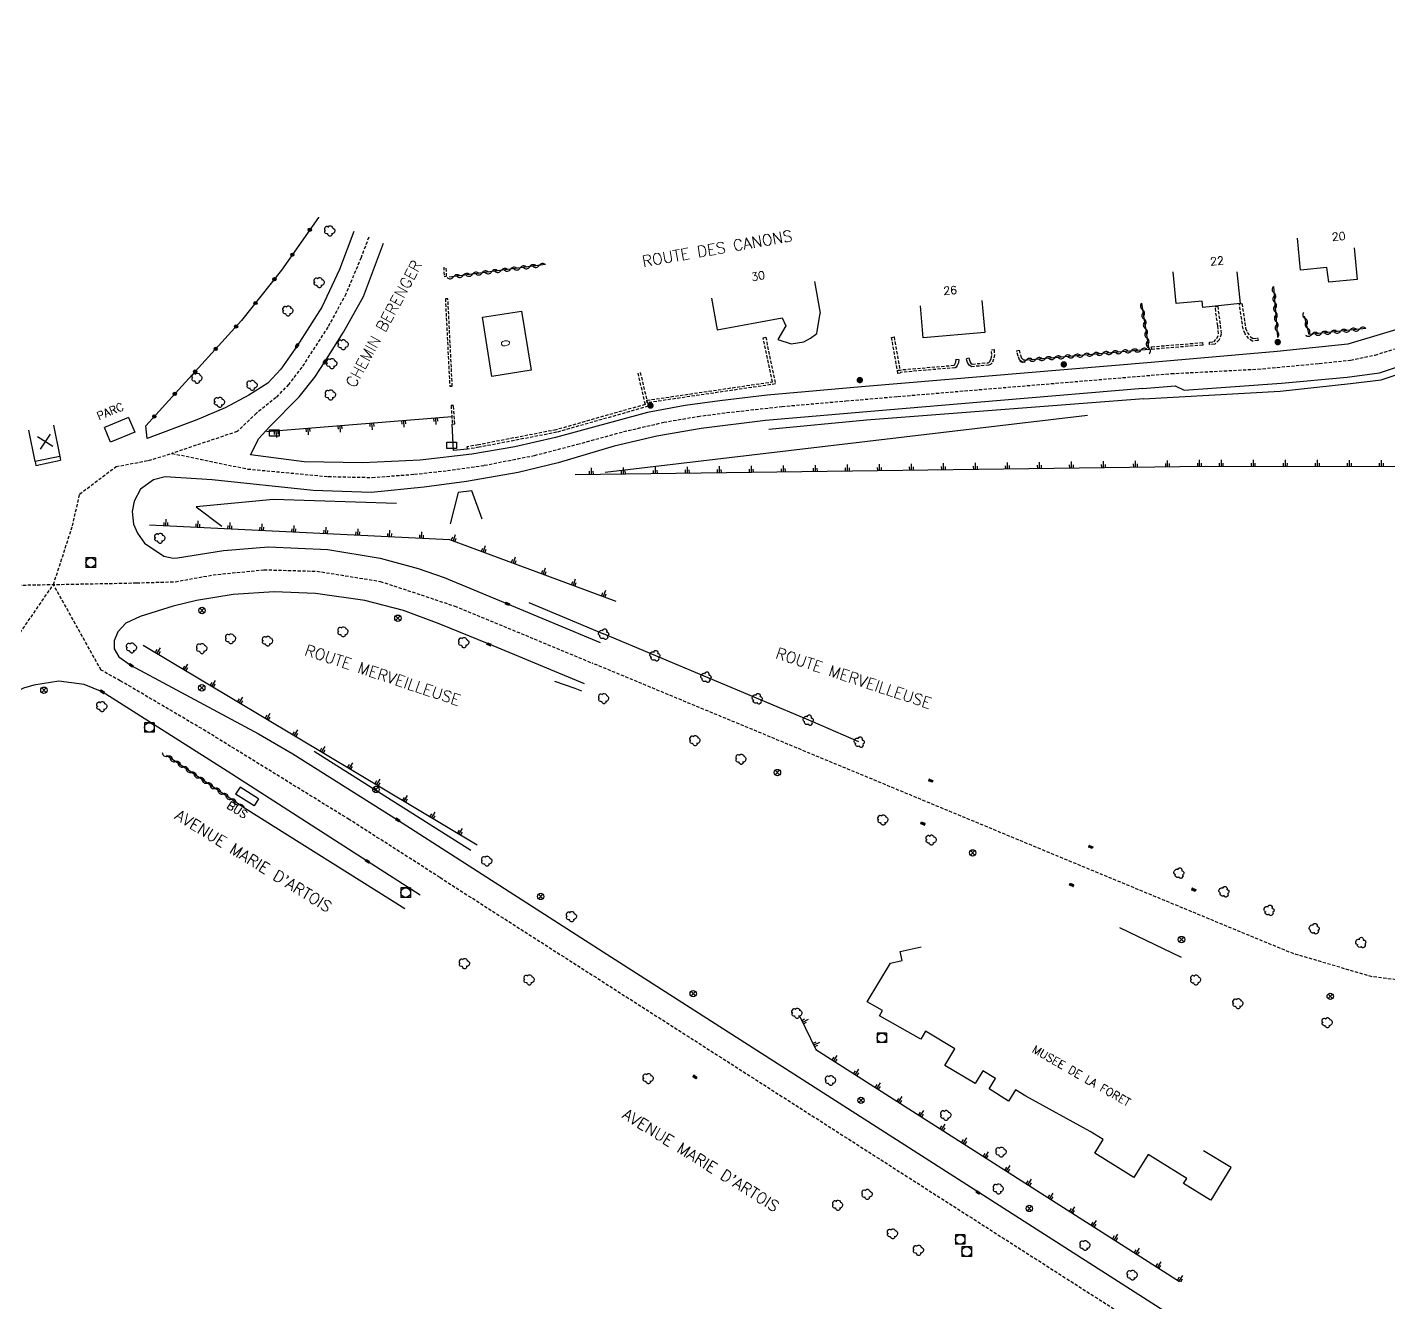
# Model space of a CAD drawing. Header units: millimetres. Extents: x 184000 to 185001, y 127000 to 128000.
# Drawn here: x 184342.1 to 184554.8, y 127373.3 to 127572.6 of the extents above; entities that cross this region are included whole.
import ezdxf
from ezdxf.enums import TextEntityAlignment as Align

# ---------------------------------------------------------------- set-up
doc = ezdxf.new("R2010")
doc.units = ezdxf.units.MM
doc.linetypes.add('DASHED', pattern=[0.75, 0.5, -0.25])
doc.layers.get('0').update_dxf_attribs({"linetype": 'CONTINUOUS'})
for name, color, linetype in [('W0001', 6, 'DASHED'), ('W0008', 7, 'CONTINUOUS'), ('W0017', 7, 'CONTINUOUS'), ('W0100', 7, 'CONTINUOUS'), ('W0105', 7, 'CONTINUOUS'), ('W0112', 1, 'DASHED'), ('W0120', 7, 'CONTINUOUS'), ('W0211', 2, 'CONTINUOUS'), ('W0300', 7, 'CONTINUOUS'), ('W0302', 3, 'CONTINUOUS'), ('W0310', 3, 'CONTINUOUS'), ('W0322', 7, 'CONTINUOUS'), ('W0400', 7, 'CONTINUOUS'), ('W0420', 7, 'CONTINUOUS'), ('W0469', 7, 'CONTINUOUS'), ('W0984', 7, 'CONTINUOUS'), ('W0989', 7, 'CONTINUOUS'), ('W0991', 7, 'CONTINUOUS'), ('W1471', 7, 'CONTINUOUS'), ('W1473', 7, 'CONTINUOUS')]:
    doc.layers.add(name, color=color, linetype=linetype)
doc.styles.get("Standard").update_dxf_attribs({"font": 'romans.shx', "width": 0.85})

# ---------------------------------------------------------------- blocks, each defined once
blk = doc.blocks.new('T1471')
at = {"color": 0, "linetype": 'Continuous', "flags": 128}
blk.add_lwpolyline([(-0.75, -0.5), (-0.75, 0.5), (0.75, 0.5), (0.75, -0.5), (-0.75, -0.5)], dxfattribs=at)
blk = doc.blocks.new('T400')
for p, q in [((-0.15, 0.3), (0.15, 0.3)), ((-0.15, -0.25), (-0.15, 0.3)), ((-0.15, 0.15), (0.15, 0.15)), ((-0.15, 0), (0.15, 0)), ((0.15, 0.3), (0.15, -0.25)), ((-0.15, -0.15), (0.15, -0.15)), ((-0.15, -0.25), (-0.15, -0.3)), ((-0.15, -0.3), (0.15, -0.3)), ((0.15, -0.3), (0.15, -0.25))]:
    blk.add_line(p, q)
blk = doc.blocks.new('T300')
for p, q in [((-0.8, 0.51), (-0.86, 0.34)), ((-0.86, 0.34), (-0.86, 0.17)), ((-0.86, 0.17), (-0.74, 0.06)), ((-0.69, 0.63), (-0.8, 0.51)), ((-0.8, -0.06), (-0.74, 0.06)), ((-0.74, 0.06), (-0.69, 0.11)), ((-0.57, 0.69), (-0.69, 0.63)), ((-0.46, 0.69), (-0.57, 0.69)), ((-0.29, 0.63), (-0.46, 0.69)), ((-0.29, 0.63), (-0.17, 0.74)), ((-0.23, 0.57), (-0.29, 0.63)), ((-0.17, 0.74), (-0.06, 0.8)), ((-0.06, 0.8), (0.06, 0.8)), ((0.06, 0.8), (0.23, 0.74)), ((0.23, 0.74), (0.34, 0.63)), ((0.34, 0.63), (0.4, 0.51)), ((0.46, 0.46), (0.34, 0.46)), ((0.4, 0.51), (0.4, 0.46)), ((0.57, 0.4), (0.46, 0.46)), ((0.57, 0.4), (0.69, 0.29)), ((0.69, 0.29), (0.74, 0.17)), ((0.74, 0.06), (0.69, -0.17)), ((0.74, 0.17), (0.74, 0.06)), ((-0.8, -0.17), (-0.8, -0.06)), ((-0.8, -0.23), (-0.8, -0.17)), ((-0.74, -0.34), (-0.8, -0.23)), ((-0.69, -0.4), (-0.74, -0.34)), ((-0.51, -0.46), (-0.69, -0.4)), ((-0.4, -0.46), (-0.51, -0.46)), ((-0.4, -0.46), (-0.34, -0.46)), ((-0.34, -0.46), (-0.34, -0.4)), ((-0.34, -0.51), (-0.34, -0.46)), ((-0.29, -0.63), (-0.34, -0.51)), ((-0.17, -0.74), (-0.29, -0.63)), ((-0.06, -0.8), (-0.17, -0.74)), ((0.06, -0.8), (-0.06, -0.8)), ((0.17, -0.74), (0.06, -0.8)), ((0.23, -0.69), (0.17, -0.74)), ((0.29, -0.46), (0.23, -0.46)), ((0.29, -0.63), (0.23, -0.69)), ((0.46, -0.4), (0.29, -0.46)), ((0.34, -0.51), (0.29, -0.63)), ((0.34, -0.51), (0.34, -0.46)), ((0.57, -0.34), (0.46, -0.4)), ((0.63, -0.29), (0.57, -0.34)), ((0.69, -0.17), (0.63, -0.29))]:
    blk.add_line(p, q)
blk = doc.blocks.new('t991o')
at = {"color": 0, "linetype": 'Continuous'}
for p, q in [((-1, 1), (1, -1)), ((-1, -1), (1, 1))]:
    blk.add_line(p, q, dxfattribs=at)
blk = doc.blocks.new('T469')
at = {"color": 0, "linetype": 'Continuous', "flags": 128}
for points in [[(-0.35, 0.35), (0.35, -0.35)], [(-0.35, -0.35), (0.35, 0.35)]]:
    blk.add_lwpolyline(points, dxfattribs=at)
at = {"color": 0, "linetype": 'Continuous'}
blk.add_circle((0, 0), 0.5, dxfattribs=at)
blk = doc.blocks.new('T420')
for p, q in [((0.75, 0.75), (-0.75, 0.75)), ((-0.75, 0.75), (-0.75, -0.75)), ((0.75, 0.75), (0.75, -0.75)), ((0.75, -0.75), (-0.75, -0.75))]:
    blk.add_line(p, q)
blk.add_ellipse((0, 0), major_axis=(-0.53, 0.53), ratio=1, start_param=3.926991, end_param=10.210176)
blk = doc.blocks.new('t322o')
at = {"color": 0, "linetype": 'Continuous'}
for radius in [0.25, 0.15]:
    blk.add_circle((0, 0), radius, dxfattribs=at)
blk = doc.blocks.new('t310o')
at = {"color": 0, "linetype": 'Continuous'}
for centre, start, end in [((-0.5, 0.38), 216.8699, 323.1304), ((0.5, -0.37), 36.8699, 143.1303)]:
    blk.add_arc(centre, 0.625, start, end, dxfattribs=at)
blk = doc.blocks.new('t211o')
at = {"color": 0, "linetype": 'Continuous'}
for p, q in [((-0.29, 0.5), (-0.29, 0)), ((0, 1), (0, 0)), ((0.29, 0.5), (0.29, 0))]:
    blk.add_line(p, q, dxfattribs=at)
blk = doc.blocks.new('T1473')
at = {"color": 0, "linetype": 'Continuous', "const_width": 0.5, "flags": 128}
blk.add_lwpolyline([(-0.25, 0, 1), (0.25, 0, 1)], format="xyb", close=True, dxfattribs=at)

msp = doc.modelspace()

# ---------------------------------------------------------------- linework, layer by layer
at = {"layer": 'W0001', "flags": 128}
for points in [[(184891.47, 127446.89), (184890.51, 127445.46), (184889.1, 127443.81), (184887.94, 127442.6), (184884.93, 127440.05), (184882.23, 127438.39), (184879.83, 127437.23), (184877.07, 127436.12), (184874.21, 127435.26), (184871.18, 127434.6), (184867.88, 127434.3), (184865.5, 127434.24), (184862.56, 127434.13), (184843.61, 127433.42), (184840.6, 127433.3), (184837.18, 127433.02), (184833.53, 127432.32), (184830.49, 127431.44), (184825.93, 127429.5), (184822.28, 127427.62), (184818.64, 127425.5), (184810.33, 127420.38), (184806.9, 127418.06), (184804.17, 127416.02), (184801.89, 127413.96), (184798.9, 127410.8), (184796.37, 127407.87), (184772.54, 127378.86), (184769.59, 127375.29), (184766.91, 127372.06), (184764.35, 127368.98), (184762.15, 127366.44), (184758.3, 127362.02), (184752.39, 127356.44), (184712.57, 127320.61), (184710.5, 127318.8), (184708.16, 127317.44), (184705.85, 127316.61), (184702.94, 127316.23), (184699.54, 127316.73), (184696.77, 127317.83), (184694.38, 127319.8), (184692.66, 127322.14), (184691.68, 127324.48), (184691.19, 127327.52), (184691.36, 127329.79), (184692.27, 127332.86), (184693.96, 127335.52), (184695.78, 127337.66), (184702.1, 127344.36), (184780.43, 127426.73), (184820.8, 127469.4), (184824.12, 127473.63), (184827.51, 127479.6), (184831.13, 127487.76), (184832.8, 127492.69), (184834.89, 127502.18), (184835.39, 127510.6), (184835.2, 127516.51), (184834.3, 127522.44), (184832.56, 127528.73), (184831.08, 127532.99), (184829.07, 127537.74), (184827.1, 127541.62), (184824.95, 127545.19), (184821.54, 127549.73), (184817.56, 127553.98), (184812.38, 127558.56), (184808.05, 127561.85), (184803.96, 127564.52), (184799.4, 127567.01), (184794.88, 127569.06), (184789.32, 127570.79), (184783.36, 127571.9), (184778.2, 127572.44), (184771.36, 127572.62), (184765.39, 127572.15), (184758.5, 127571.19), (184753.97, 127569.99), (184748.72, 127567.96), (184744.81, 127566.1), (184741.53, 127564.26), (184737.78, 127561.9), (184733.48, 127558.87), (184725.7, 127551.79), (184717.28, 127543.15), (184660.3, 127484.49), (184652.75, 127476.71), (184639.48, 127462.74), (184627.77, 127450.69), (184622.35, 127445.07), (184615.48, 127439.4), (184599.98, 127429.25), (184592, 127426.18), (184582.46, 127423.46), (184570.9, 127422.81), (184561.12, 127423.12), (184552.09, 127424.26), (184539.79, 127427.89), (184529.96, 127431.95), (184520.69, 127435.79), (184509.85, 127440.28), (184430.43, 127473.24)], [(184406.63, 127439.73), (184517.73, 127368.59), (184540.8, 127353.83), (184550.67, 127347.52), (184556.28, 127343.92), (184561.19, 127340.78), (184566.37, 127336.78), (184570.43, 127332.44), (184573.44, 127328.09), (184576.04, 127323.3), (184578.7, 127314.71), (184579.81, 127308.13), (184579.74, 127300.98), (184578.99, 127295.68), (184576.93, 127289.47), (184572.26, 127282.35), (184566.25, 127277), (184560.81, 127273.62), (184556.27, 127271.41), (184552.71, 127270.2), (184548.47, 127269.14), (184544.25, 127268.58), (184540.05, 127268.54), (184536.12, 127268.93), (184530.38, 127270.09), (184525.36, 127271.72), (184521.99, 127273.41)]]:
    msp.add_lwpolyline(points, dxfattribs=at)
at = {"layer": 'W0001'}
for points in [[(184395.5, 127539.79), (184394.29, 127536.61), (184391.92, 127530.92), (184389.11, 127525.75), (184385.04, 127519.48), (184382.97, 127516.8), (184381.01, 127514.77), (184377.94, 127512.29), (184374.92, 127509.43), (184364.76, 127506.02)], [(184346.23, 127485.53), (184349.22, 127494.68), (184350.32, 127499.65), (184356.01, 127503.96), (184361.11, 127504.92), (184364.76, 127506.02), (184376.58, 127503.58), (184389.18, 127502.4), (184396.04, 127502.26), (184402.63, 127502.76), (184407.79, 127503.34), (184413.55, 127504.16), (184421.39, 127505.7), (184428.09, 127507.44), (184435.31, 127509.42), (184441.58, 127510.88), (184446.95, 127511.81), (184451.41, 127512.39), (184460.07, 127513.35), (184470.05, 127514.22), (184478.12, 127514.91), (184492.34, 127516.11), (184520.85, 127518.49), (184534.4, 127519.19), (184543.99, 127520.08), (184548.88, 127520.59), (184552.72, 127521.39), (184557.4, 127522.85)], [(184333.22, 127485.28), (184359.23, 127485.78), (184365.27, 127485.96), (184371.18, 127487.03), (184379.13, 127487.83), (184387.39, 127487.61), (184397.29, 127486.02), (184408.92, 127482.16), (184419.97, 127477.59), (184430.43, 127473.24)], [(184249.35, 127407.55), (184260.87, 127415.95), (184280.64, 127430.28), (184297.35, 127442.42), (184318.71, 127457.98), (184332.87, 127468.41), (184336.36, 127471.18), (184346.23, 127485.53)], [(184406.63, 127439.73), (184392.43, 127448.81), (184370.04, 127462.62), (184356.66, 127470.5), (184353.7, 127472.15), (184346.23, 127485.53)]]:
    msp.add_lwpolyline(points, dxfattribs=at)
at = {"layer": 'W0008'}
for points in [[(184516.41, 127516.14), (184521.46, 127516.56), (184522.89, 127515.89), (184538.07, 127517), (184548.33, 127517.94), (184553.42, 127518.62), (184559.04, 127520.46), (184567.08, 127524.23), (184567.65, 127525.62), (184574.88, 127530.04), (184585.78, 127537.73), (184592.96, 127543.77), (184596.8, 127547.51), (184598.21, 127547.78), (184604.99, 127556), (184607.04, 127558.76)], [(184393.18, 127540.71), (184390.9, 127534.74), (184388.14, 127528.89), (184384.29, 127522.84), (184381.76, 127519.2), (184379.73, 127517.01), (184376.78, 127515.1), (184373.08, 127513.15), (184368.62, 127511.24), (184360.88, 127508.35), (184360.65, 127510.35)], [(184560.65, 127526.72), (184548.48, 127523.1), (184537.4, 127521.93), (184517.75, 127520.21), (184472.46, 127516.42), (184463.7, 127515.62), (184457.73, 127515.12), (184450.34, 127514.25), (184444.92, 127513.52), (184439.05, 127512.4), (184424.65, 127508.5), (184418.32, 127507.03), (184411.58, 127505.88), (184403.51, 127504.97), (184394.55, 127504.52), (184385.41, 127504.72), (184377.02, 127505.8), (184378.33, 127508.36), (184380.01, 127510.17), (184384.63, 127514.86), (184387.05, 127517.94), (184388.64, 127520.32), (184391.57, 127524.95), (184394.65, 127530.55), (184397.82, 127538.87)], [(184516.41, 127516.14), (184494.19, 127514.29), (184473.32, 127512.51), (184457.46, 127511.15), (184447.45, 127509.91), (184440.48, 127508.69), (184433.86, 127507.14), (184425.1, 127504.55), (184418.86, 127503.05), (184410.76, 127501.62), (184404.16, 127500.74), (184395.86, 127499.91), (184386.83, 127500.24), (184371.02, 127501.89), (184363.69, 127502.35), (184361.89, 127501.87), (184359.85, 127500.43), (184358.85, 127498.54), (184358.54, 127496.95), (184358.73, 127494.96), (184359.35, 127493.53), (184360.48, 127491.98), (184363.46, 127489.96), (184364.93, 127489.64), (184365.61, 127489.69), (184372.78, 127490.85), (184379.84, 127491.42), (184389.11, 127491.01), (184397.26, 127489.67), (184403.23, 127488.05), (184407.28, 127486.6), (184417.16, 127482.51), (184431.65, 127476.48)], [(184429.2, 127470), (184414.3, 127476.18), (184406.49, 127479.4), (184400.91, 127481.45), (184394.86, 127483.03), (184387.16, 127484.15), (184380.73, 127484.4), (184374.29, 127483.97), (184368.6, 127483.03), (184364.93, 127482.17), (184359.79, 127480.54), (184357.57, 127479.48), (184356.29, 127478.14), (184355.7, 127476.72), (184355.73, 127475.49), (184356.43, 127474.24), (184358.39, 127472.89), (184378.28, 127462.18), (184383.62, 127459.07), (184400, 127448.73), (184409.75, 127442.5)], [(184403.52, 127436.97), (184395.26, 127442.29), (184373.36, 127456.34), (184353.86, 127468.77), (184351.03, 127469.89), (184347.08, 127470.41), (184343.17, 127469.79), (184341.56, 127469.31), (184337.62, 127467.35), (184314.05, 127450.26), (184286.32, 127430.09), (184257.54, 127409.28), (184251.76, 127405)]]:
    msp.add_lwpolyline(points, dxfattribs=at)
at = {"layer": 'W0008', "flags": 128}
msp.add_lwpolyline([(184409.75, 127442.5), (184431.41, 127428.58), (184451.65, 127415.61), (184468.41, 127404.87), (184514.49, 127375.4), (184534.77, 127362.41), (184548.56, 127353.66), (184564.09, 127343.7)], dxfattribs=at)
at = {"layer": 'W0017', "flags": 128}
msp.add_lwpolyline([(184522.45, 127427.22), (184512.81, 127431.89)], dxfattribs=at)
at = {"layer": 'W0100'}
for p, q in [((184465.13, 127532.88), (184466.03, 127527.96)), ((184357.97, 127511.64), (184354.21, 127510.07)), ((184377.58, 127450.93), (184374.7, 127452.76)), ((184378.28, 127452.04), (184377.58, 127450.93))]:
    msp.add_line(p, q, dxfattribs=at)
for points in [[(184549.43, 127538.16), (184549.91, 127533.19), (184545.46, 127532.76), (184545.19, 127535.06), (184541.07, 127534.65), (184540.58, 127539.63)], [(184531.13, 127534.4), (184531.64, 127529.43), (184525.82, 127528.84), (184525.68, 127529.79), (184521.64, 127529.42), (184521.18, 127534.4)], [(184449.04, 127530.27), (184449.94, 127525.35), (184460.06, 127527.19), (184460.67, 127525.94), (184459.38, 127523.8), (184461.47, 127523.14), (184463.49, 127523.44), (184464.53, 127524.02), (184465.48, 127524.78), (184466.03, 127527.96)], [(184491.3, 127529.9), (184491.72, 127524.92), (184482.11, 127524.1), (184481.69, 127529.09)], [(184419.37, 127528.27), (184420.86, 127519.01), (184414.7, 127518.02), (184413.26, 127527.32), (184419.37, 127528.27)], [(184346.23, 127510.43), (184347.24, 127505.53), (184343.4, 127504.74), (184342.39, 127509.63)], [(184357.97, 127511.64), (184358.94, 127509.34), (184355.16, 127507.76), (184354.21, 127510.07)], [(184378.28, 127452.04), (184375.4, 127453.87), (184374.7, 127452.76)]]:
    msp.add_lwpolyline(points, dxfattribs=at)
at = {"layer": 'W0100', "flags": 128}
for points in [[(184527.01, 127389.34), (184522.8, 127391.91), (184523.29, 127392.71), (184517.25, 127396.47), (184515, 127392.87), (184508.91, 127396.67), (184510.22, 127398.77), (184508.19, 127400.03), (184498.16, 127405.56), (184496.54, 127406.57), (184495.44, 127404.81), (184492.41, 127406.69), (184493.41, 127408.31), (184491.44, 127409.53), (184490.23, 127407.53), (184485.51, 127410.38), (184487.07, 127412.96), (184482.46, 127415.74), (184481.75, 127414.47), (184475.27, 127418.12), (184475.74, 127418.95), (184473.34, 127420.3), (184477.03, 127426.36), (184478.83, 127426.77), (184478.51, 127428.18), (184481.81, 127428.93)], [(184527.1, 127389.34), (184530.25, 127394.42), (184525.92, 127397.05)]]:
    msp.add_lwpolyline(points, dxfattribs=at)
at = {"layer": 'W0105'}
for p, q in [((184343.37, 127504.73), (184343.49, 127504.12)), ((184343.49, 127504.12), (184347.35, 127504.95)), ((184347.23, 127505.53), (184347.35, 127504.95))]:
    msp.add_line(p, q, dxfattribs=at)
at = {"layer": 'W0112'}
for p, q in [((184407.2, 127535.14), (184407.26, 127533.69)), ((184407.26, 127533.69), (184407.66, 127533.71)), ((184407.66, 127533.71), (184407.61, 127534.97)), ((184407.46, 127530.18), (184408.15, 127516.5)), ((184532.09, 127525.48), (184531.51, 127529.37)), ((184457.51, 127524.18), (184459.03, 127516.87)), ((184478.17, 127518.51), (184477.17, 127524.15)), ((184525.78, 127522.94), (184517.84, 127522.28)), ((184527.68, 127523.07), (184526.86, 127523.02)), ((184489.03, 127520.21), (184488.86, 127520.84)), ((184496.93, 127521.23), (184496.73, 127522.07)), ((184517.84, 127522.28), (184517.8, 127522.68)), ((184408.15, 127516.5), (184408.55, 127516.52)), ((184459.03, 127516.87), (184439, 127513.93)), ((184408.36, 127513.49), (184408.55, 127510.61)), ((184408.55, 127510.61), (184408.95, 127510.64)), ((184412.63, 127507.36), (184410.84, 127507.06)), ((184410.84, 127507.06), (184410.91, 127506.66)), ((184412.73, 127506.97), (184410.91, 127506.66))]:
    msp.add_line(p, q, dxfattribs=at)
for points in [[(184408.55, 127516.52), (184407.86, 127530.2), (184407.46, 127530.18)], [(184531.51, 127529.37), (184531.91, 127529.43), (184532.48, 127525.59), (184532.75, 127524.93), (184533.26, 127524.26), (184533.67, 127523.96)], [(184528.12, 127529.01), (184528.53, 127526.02), (184528.67, 127524.66), (184528.35, 127523.78), (184527.68, 127523.07)], [(184528.13, 127525.97), (184527.72, 127528.95), (184528.12, 127529.01)], [(184526.86, 127523.02), (184526.84, 127523.42), (184527.5, 127523.46), (184528.01, 127523.99), (184528.27, 127524.71), (184528.13, 127525.97)], [(184534.42, 127523.66), (184533.57, 127523.54), (184532.98, 127523.96), (184532.4, 127524.73), (184532.09, 127525.48)], [(184458.55, 127517.2), (184457.12, 127524.1), (184457.51, 127524.18)], [(184477.17, 127524.15), (184477.56, 127524.22), (184478.5, 127518.95), (184478.18, 127518.92), (184478.21, 127519.05), (184486.99, 127519.79), (184487, 127519.79), (184487.08, 127519.94), (184487.22, 127520.26)], [(184517.8, 127522.68), (184525.75, 127523.34), (184525.78, 127522.94)], [(184533.67, 127523.96), (184534.36, 127524.06), (184534.42, 127523.66)], [(184487.22, 127520.26), (184487.27, 127520.73), (184487.67, 127520.68)], [(184488.86, 127520.84), (184489.25, 127520.94), (184489.4, 127520.37), (184489.56, 127520.11), (184489.79, 127519.98), (184492.29, 127520.19), (184492.38, 127520.23), (184492.54, 127520.39), (184492.73, 127520.84), (184492.84, 127521.45)], [(184493.18, 127522.24), (184493.25, 127521.43), (184493.12, 127520.72), (184492.88, 127520.16), (184492.61, 127519.9), (184492.39, 127519.8), (184489.7, 127519.57), (184489.28, 127519.81), (184489.03, 127520.21)], [(184492.84, 127521.45), (184492.78, 127522.2), (184493.18, 127522.24)], [(184496.73, 127522.07), (184497.11, 127522.16), (184497.31, 127521.35), (184497.5, 127520.88), (184497.71, 127520.71)], [(184497.95, 127520.25), (184497.54, 127520.34), (184497.17, 127520.62), (184496.93, 127521.23)], [(184497.71, 127520.71), (184498.04, 127520.64), (184497.95, 127520.25)], [(184437.52, 127518.58), (184438.67, 127513.66), (184424.77, 127509.71), (184412.63, 127507.36)], [(184437.91, 127518.67), (184439.15, 127513.38), (184424.87, 127509.32), (184412.73, 127506.97)], [(184487.67, 127520.68), (184487.61, 127520.15), (184487.44, 127519.76), (184487.29, 127519.49), (184487.1, 127519.4), (184478.55, 127518.68), (184478.53, 127518.55), (184478.17, 127518.51)], [(184439, 127513.93), (184438.94, 127514.32), (184458.55, 127517.2)], [(184408.95, 127510.64), (184408.75, 127513.52), (184408.36, 127513.49)]]:
    msp.add_lwpolyline(points, dxfattribs=at)
at = {"layer": 'W0120'}
for points in [[(184410.89, 127506.66), (184408.71, 127506.49), (184408.55, 127510.61)], [(184413.21, 127495.76), (184411.6, 127500.16), (184409.47, 127499.93), (184408.2, 127494.99)]]:
    msp.add_lwpolyline(points, dxfattribs=at)
at = {"layer": 'W0211'}
for p, q in [((184408.45, 127511.74), (184379.51, 127509.38)), ((184427.74, 127502.7), (184526.16, 127504.01)), ((184360.24, 127476.06), (184412.41, 127444.86)), ((184401.11, 127434.83), (184376.07, 127450.57))]:
    msp.add_line(p, q, dxfattribs=at)
for points in [[(184516.55, 127514.55), (184537.87, 127515.77), (184548.89, 127516.94), (184553.64, 127517.52), (184560.05, 127519.66), (184567.38, 127523.2), (184573.89, 127527.23), (184594.33, 127542.93), (184605.76, 127555.29), (184607.58, 127558.23)], [(184526.16, 127504.01), (184588.87, 127503.93), (184601.78, 127528.8)], [(184516.56, 127514.55), (184473.27, 127511.21), (184458.01, 127509.76)], [(184361.26, 127494.84), (184408.1, 127492.55), (184434.1, 127482.94)]]:
    msp.add_lwpolyline(points, dxfattribs=at)
at = {"layer": 'W0211', "flags": 128}
msp.add_lwpolyline([(184462.82, 127418), (184465.35, 127412.87), (184522.18, 127376.61)], dxfattribs=at)
at = {"layer": 'W0302'}
for p, q in [((184507.8, 127511.94), (184432.42, 127503.01)), ((184420.52, 127482.74), (184432.16, 127477.83)), ((184386.98, 127459.49), (184411.43, 127443.99))]:
    msp.add_line(p, q, dxfattribs=at)
for points in [[(184399.81, 127498.21), (184380.61, 127498.84), (184368.54, 127497.69), (184372.53, 127494.67)], [(184428.76, 127468.84), (184427.72, 127469.3), (184424.57, 127470.36)]]:
    msp.add_lwpolyline(points, dxfattribs=at)
at = {"layer": 'W0302', "flags": 128}
msp.add_lwpolyline([(184472.08, 127460.96), (184464.88, 127464.08), (184432.16, 127477.83)], dxfattribs=at)
at = {"layer": 'W0310'}
for p, q in [((184423.12, 127535.52), (184408.04, 127533.54)), ((184536.83, 127532.1), (184537.45, 127524.26)), ((184376.07, 127450.57), (184363.92, 127458.8))]:
    msp.add_line(p, q, dxfattribs=at)
for points in [[(184516.22, 127529.48), (184517.34, 127522.27), (184497.8, 127520.54)], [(184551.28, 127525.54), (184542.39, 127524.59), (184541.71, 127527.44)]]:
    msp.add_lwpolyline(points, dxfattribs=at)
at = {"layer": 'W0322'}
msp.add_lwpolyline([(184387.63, 127542.92), (184387.62, 127542.9), (184381.89, 127534.66), (184375.62, 127526.78), (184360.66, 127510.35)], dxfattribs=at)

# ---------------------------------------------------------------- block references
at = {"layer": 'W0211'}
for p, rotation in [((184391.01, 127510.32), 184.6590164249499), ((184395.99, 127510.72), 184.6590164249499), ((184400.97, 127511.13), 184.6590164249499), ((184405.96, 127511.53), 184.6590164249499), ((184381.04, 127509.5), 184.6590164249499), ((184386.02, 127509.91), 184.6590164249499), ((184430.24, 127502.74), 0.7620167655074299), ((184435.24, 127502.8), 0.7620167655074299), ((184440.24, 127502.87), 0.7620167655074299), ((184445.24, 127502.93), 0.7620167655074299), ((184450.24, 127503), 0.7620167655074299), ((184455.24, 127503.07), 0.7620167655074299), ((184460.24, 127503.13), 0.7620167655074299), ((184465.24, 127503.2), 0.7620167655074299), ((184470.24, 127503.27), 0.7620167655074299), ((184475.24, 127503.33), 0.7620167655074299), ((184480.24, 127503.4), 0.7620167655074299), ((184485.24, 127503.47), 0.7620167655074299), ((184490.24, 127503.53), 0.7620167655074299), ((184495.24, 127503.6), 0.7620167655074299), ((184500.24, 127503.67), 0.7620167655074299), ((184505.24, 127503.73), 0.7620167655074299), ((184510.24, 127503.8), 0.7620167655074299), ((184515.24, 127503.87), 0.7620167655074299), ((184520.24, 127503.93), 0.7620167655074299), ((184525.24, 127504), 0.7620167655074299), ((184528.66, 127504.01), 359.9196918325684), ((184533.66, 127504), 359.9196918325684), ((184538.66, 127503.99), 359.9196918325684), ((184543.66, 127503.99), 359.9196918325684), ((184548.66, 127503.98), 359.9196918325684), ((184553.66, 127503.97), 359.9196918325684), ((184363.75, 127494.72), 357.1960986498526), ((184368.75, 127494.48), 357.1960986498526), ((184373.74, 127494.23), 357.1960986498526), ((184378.73, 127493.99), 357.1960986498526), ((184383.73, 127493.74), 357.1960986498526), ((184388.72, 127493.5), 357.1960986498526), ((184393.72, 127493.25), 357.1960986498526), ((184398.71, 127493.01), 357.1960986498526), ((184403.7, 127492.76), 357.1960986498526), ((184408.66, 127492.34), 339.7124465660248), ((184413.35, 127490.61), 339.7124465660248), ((184418.04, 127488.87), 339.7124465660248), ((184422.73, 127487.14), 339.7124465660248), ((184427.42, 127485.4), 339.7124465660248), ((184432.11, 127483.67), 339.7124465660248), ((184362.39, 127474.78), 329.1142586172277), ((184366.68, 127472.21), 329.1142586172277), ((184370.97, 127469.65), 329.1142586172277), ((184375.26, 127467.08), 329.1142586172277), ((184379.55, 127464.51), 329.1142586172277), ((184383.84, 127461.95), 329.1142586172277), ((184388.13, 127459.38), 329.1142586172277), ((184392.42, 127456.81), 329.1142586172277), ((184396.71, 127454.25), 329.1142586172277), ((184401, 127451.68), 329.1142586172277), ((184405.3, 127449.11), 329.1142586172277), ((184409.59, 127446.55), 329.1142586172277), ((184463.26, 127417.1), 296.200739020118), ((184465.03, 127413.52), 296.200739020118), ((184468.11, 127411.1), 327.4655447483821), ((184471.48, 127408.95), 327.4655447483821), ((184474.86, 127406.8), 327.4655447483821), ((184478.23, 127404.65), 327.4655447483821), ((184481.6, 127402.5), 327.4655447483821), ((184484.97, 127400.35), 327.4655447483821), ((184488.35, 127398.2), 327.4655447483821), ((184491.72, 127396.05), 327.4655447483821), ((184495.09, 127393.89), 327.4655447483821), ((184498.46, 127391.74), 327.4655447483821), ((184501.83, 127389.59), 327.4655447483821), ((184505.21, 127387.44), 327.4655447483821), ((184508.58, 127385.29), 327.4655447483821), ((184511.95, 127383.14), 327.4655447483821), ((184515.32, 127380.99), 327.4655447483821), ((184518.7, 127378.84), 327.4655447483821), ((184522.07, 127376.68), 327.4655447483821)]:
    msp.add_blockref('t211o', p, dxfattribs=dict(at, rotation=rotation))
at = {"layer": 'W0300'}
for p in [(184389.44, 127540.77), (184387.79, 127532.7), (184382.9, 127528.28), (184391.53, 127523), (184389.75, 127520.04), (184368.7, 127517.76), (184377.3, 127516.64), (184372.22, 127514), (184389.55, 127515.15), (184362.9, 127492.74), (184391.51, 127478.13), (184358.48, 127475.62), (184369.44, 127475.52), (184373.96, 127477.04), (184379.72, 127476.67), (184410.37, 127476.45), (184432.23, 127467.7), (184353.84, 127466.43), (184446.49, 127461.13), (184453.68, 127458.22), (184475.86, 127448.73), (184483.4, 127445.59), (184413.97, 127442.29), (184427.19, 127433.61), (184410.48, 127426.28), (184420.58, 127423.74), (184524.72, 127423.71), (184531.32, 127420.03), (184462.42, 127418.52), (184545.27, 127417.04), (184439.19, 127408.3), (184467.68, 127408.01), (184485.69, 127402.56), (184494.32, 127396.82), (184473.39, 127390.21), (184493.89, 127391.06), (184468.79, 127388.5), (184477.36, 127384.06), (184507.42, 127382.23), (184481.4, 127381.48), (184514.81, 127377.59)]:
    msp.add_blockref('T300', p, dxfattribs=at)
for p, rotation in [((184432.16, 127477.83), 157.1967133194369), ((184440.15, 127474.47), 157.1967133194369), ((184448.14, 127471.11), 157.1967133194369), ((184456.13, 127467.75), 157.1967133194369), ((184464.12, 127464.39), 157.1967133194369), ((184472.08, 127460.96), 156.6293889155931), ((184522.03, 127440.49), 157.50142595312), ((184522.03, 127440.49), 157.50142595312), ((184529.07, 127437.58), 157.6091695702366), ((184536.11, 127434.68), 157.6091695702366), ((184543.16, 127431.8), 159.8463617496215), ((184550.44, 127429.6), 166.6798060270714)]:
    msp.add_blockref('T300', p, dxfattribs=dict(at, rotation=rotation))
at = {"layer": 'W0310'}
for p, rotation in [((184422.12, 127535.39), 187.50668229526), ((184408.74, 127533.63), 187.50668229526), ((184410.23, 127533.83), 187.50668229526), ((184411.71, 127534.02), 187.50668229526), ((184413.2, 127534.22), 187.50668229526), ((184414.69, 127534.41), 187.50668229526), ((184416.18, 127534.61), 187.50668229526), ((184417.66, 127534.81), 187.50668229526), ((184419.15, 127535), 187.50668229526), ((184420.64, 127535.2), 187.50668229526), ((184536.91, 127531.1), 274.5077730006964), ((184516.37, 127528.49), 278.827970838367), ((184537.03, 127529.6), 274.5077730006964), ((184516.6, 127527.01), 278.827970838367), ((184537.14, 127528.11), 274.5077730006964), ((184537.26, 127526.61), 274.5077730006964), ((184541.8, 127527.08), 103.307464522256), ((184516.83, 127525.53), 278.827970838367), ((184517.06, 127524.04), 278.827970838367), ((184537.38, 127525.12), 274.5077730006964), ((184542.15, 127525.62), 103.307464522256), ((184542.83, 127524.63), 186.1335335394645), ((184544.32, 127524.79), 186.1335335394645), ((184545.81, 127524.95), 186.1335335394645), ((184547.3, 127525.11), 186.1335335394645), ((184548.79, 127525.27), 186.1335335394645), ((184550.28, 127525.43), 186.1335335394645), ((184517.29, 127522.56), 278.827970838367), ((184498.2, 127520.58), 185.0702945710357), ((184499.7, 127520.71), 185.0702945710357), ((184501.19, 127520.84), 185.0702945710357), ((184502.69, 127520.98), 185.0702945710357), ((184504.18, 127521.11), 185.0702945710357), ((184505.67, 127521.24), 185.0702945710357), ((184507.17, 127521.37), 185.0702945710357), ((184508.66, 127521.51), 185.0702945710357), ((184510.16, 127521.64), 185.0702945710357), ((184511.65, 127521.77), 185.0702945710357), ((184513.15, 127521.9), 185.0702945710357), ((184514.64, 127522.04), 185.0702945710357), ((184516.13, 127522.17), 185.0702945710357), ((184364.06, 127458.7), 145.8942060027861), ((184365.3, 127457.86), 145.8942060027861), ((184366.54, 127457.02), 145.8942060027861), ((184367.79, 127456.18), 145.8942060027861), ((184369.03, 127455.34), 145.8942060027861), ((184370.27, 127454.5), 145.8942060027861), ((184371.51, 127453.66), 145.8942060027861), ((184372.75, 127452.82), 145.8942060027861), ((184374, 127451.97), 145.8942060027861), ((184375.24, 127451.13), 145.8942060027861)]:
    msp.add_blockref('t310o', p, dxfattribs=dict(at, rotation=rotation))
at = {"layer": 'W0322'}
for p, rotation in [((184386.28, 127540.97), 235.1604364173054), ((184383.56, 127537.07), 235.1604364173054), ((184380.76, 127533.24), 231.4850291638215), ((184377.8, 127529.52), 231.4850291638215), ((184374.78, 127525.86), 227.7014720284827), ((184371.58, 127522.35), 227.7014720284827), ((184368.38, 127518.83), 227.7014720284827), ((184365.19, 127515.32), 227.7014720284827), ((184361.99, 127511.8), 227.7014720284827)]:
    msp.add_blockref('t322o', p, dxfattribs=dict(at, rotation=rotation))
at = {"layer": 'W0400'}
for p, rotation in [((184384.29, 127522.84), 327.5526580810547), ((184388.64, 127520.32), 146.2420997619629), ((184417.16, 127482.51), 247.4885253908612), ((184414.3, 127476.18), 67.4549102784667), ((184358.39, 127472.89), 235.4737853998552), ((184353.86, 127468.77), 57.48074340808004), ((184483.26, 127454.88), 247.4448706126483), ((184400, 127448.73), 237.7161254876885), ((184482.08, 127448.17), 67.44594802675306), ((184508.28, 127444.51), 247.5014259560423), ((184395.26, 127442.29), 57.26257324259619), ((184505.31, 127438.59), 67.45188005455299), ((184524.38, 127437.83), 247.609169567534), ((184446.44, 127408.58), 237.3754795397735), ((184490.65, 127390.54), 237.4027247809155)]:
    msp.add_blockref('T400', p, dxfattribs=dict(at, rotation=rotation))
at = {"layer": 'W0420'}
for p in [(184352.07, 127488.96), (184361.21, 127463.18), (184401.26, 127437.39), (184475.65, 127414.68), (184487.89, 127383.17), (184488.91, 127381.27)]:
    msp.add_blockref('T420', p, dxfattribs=at)
at = {"layer": 'W0469'}
for p in [(184369.45, 127481.47), (184400.05, 127480.26), (184369.41, 127469.38), (184344.75, 127469.01), (184459.34, 127456.14), (184396.62, 127453.5), (184489.84, 127443.59), (184422.36, 127436.78), (184522.47, 127430.04), (184446.19, 127421.58), (184545.71, 127421.17), (184472.39, 127404.92), (184498.69, 127388.02)]:
    msp.add_blockref('T469', p, dxfattribs=at)
at = {"layer": 'W0991', "rotation": 191.7130290372412}
msp.add_blockref('t991o', (184344.94, 127507.85), dxfattribs=at)
at = {"layer": 'W1471'}
for p in [(184380.73, 127509.19), (184408.43, 127507.27)]:
    msp.add_blockref('T1471', p, dxfattribs=at)
at = {"layer": 'W1473'}
for p in [(184537.5, 127523.41), (184504.08, 127519.93), (184472.21, 127517.48), (184439.51, 127513.49)]:
    msp.add_blockref('T1473', p, dxfattribs=at)

# ---------------------------------------------------------------- texts
at = {"layer": 'W0984'}
for s, rotation, p in [('PARC', 22.7046, (184355.1, 127512.6)), ('BUS', 327.8397, (184374.97, 127450.3)), ('MUSEE DE LA FORET', 330.2967, (184506.85, 127408.75))]:
    msp.add_text(s, height=1.25, rotation=rotation, dxfattribs=at).set_placement(p, align=Align.MIDDLE)
at = {"layer": 'W0989'}
for s, rotation, p in [('ROUTE DES CANONS', 9.8579, (184449.94, 127538.04)), ('CHEMIN BERENGER', 61.4761, (184397.84, 127526.27)), ('ROUTE MERVEILLEUSE', 341.6402, (184397.69, 127471.38)), ('ROUTE MERVEILLEUSE', 341.6855, (184471.27, 127470.9)), ("AVENUE MARIE D'ARTOIS", 328.3413, (184377.49, 127442.34)), ("AVENUE MARIE D'ARTOIS", 328.1252, (184447.39, 127395.56))]:
    msp.add_text(s, height=1.75, rotation=rotation, dxfattribs=at).set_placement(p, align=Align.MIDDLE)
at = {"layer": 'W0991'}
for s, rotation, p in [('20', 5.4172, (184547.02, 127539.94)), ('22', 5.7768, (184528.02, 127536.1)), ('30', 10.3242, (184456.32, 127533.74)), ('26', 4.8254, (184486.32, 127531.49)), ('0', 278.7612, (184416.85, 127523.23))]:
    msp.add_text(s, height=1.25, rotation=rotation, dxfattribs=at).set_placement(p, align=Align.MIDDLE)

doc.saveas('drawing.dxf')
